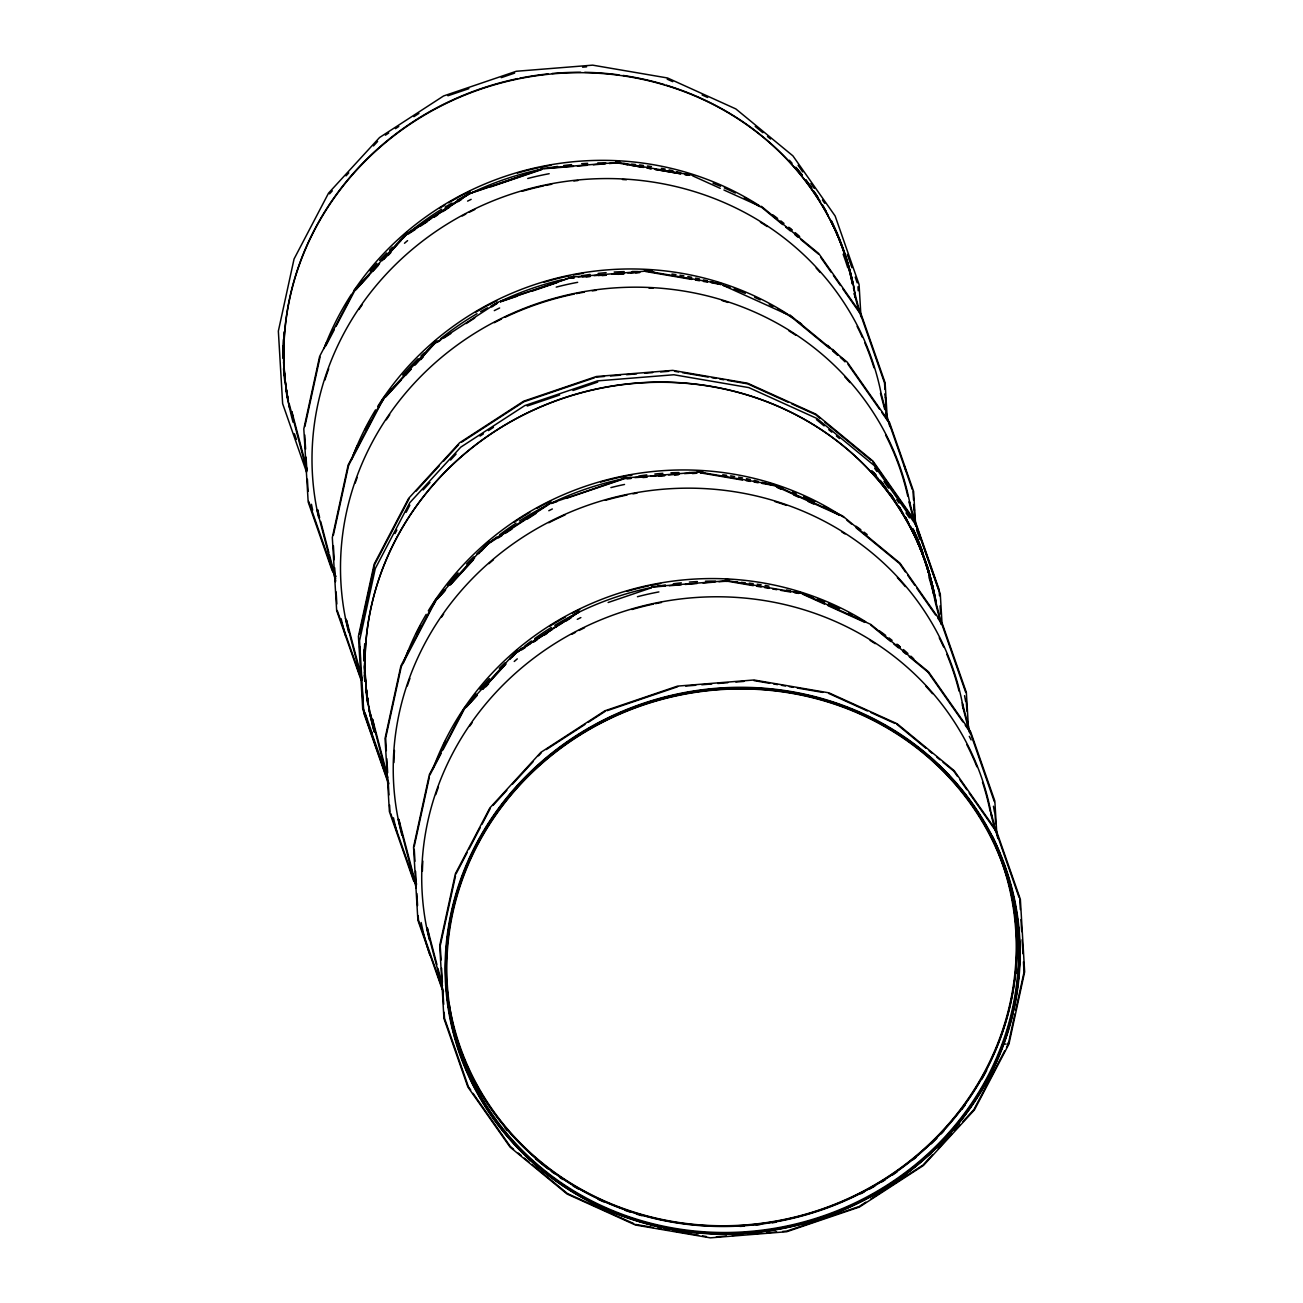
<?xml version="1.0" encoding="UTF-8"?>
<svg xmlns="http://www.w3.org/2000/svg" width="1303" height="1303" viewBox="0 0 1303 1303"><rect width="100%" height="100%" fill="white"/><g stroke="black" fill="none" stroke-linecap="round" stroke-linejoin="round"><path stroke-width="1.5" d="M304.886 426.488L320.082 356.957M333.389 535.11L348.569 465.578M359.53 633.926L374.71 564.427L409.126 498.707M414.175 846.706L429.355 777.158M440.316 945.506L455.496 876.023M1014.874 1014.011L1008.375 1043.801L1006.502 1047.351M1015.737 1010.053L1023.979 972.331L1023.458 961.809M429.795 775.187L441.098 753.476M354.123 290.504L319.642 356.354L303.811 428.915L308.176 502.013L332.118 570.567L336.076 576.431M325.799 345.898L334.171 329.92M336.027 326.369L354.628 290.846M382.626 399.125L348.145 464.976L332.314 537.536L336.663 610.635L361.078 680.085M348.699 465.187L383.131 399.467M394.988 533.578L396.845 530.028M406.129 512.307L409.842 505.206M435.349 600.113L400.868 665.947L385.036 738.524L389.402 811.622L413.344 880.176L416.129 884.379M435.853 600.455L401.291 666.566L385.672 738.084L386.356 750.626M463.852 708.734L429.371 774.568L413.54 847.129L417.888 920.244L442.303 989.677M442.955 749.925L464.34 709.076M455.936 874.036L467.093 852.716M468.95 849.165L480.123 827.861M481.98 824.294L490.351 808.316M1004.646 1050.902L973.944 1109.521L962.95 1121.508M329.545 193.838L332.298 190.841M346.028 175.872L348.764 172.876M373.472 145.936L377.593 141.457M354.335 290.227L405.249 234.703L469.178 193.219M354.823 290.585L379.548 263.629M382.284 260.633L397.399 244.166M401.519 239.671L405.64 235.175L420.755 225.37M356.485 289.119L368.716 275.78M373.016 271.089L378.456 265.161M383.88 259.248L401.357 240.208M402.888 238.53L406.959 234.084M388.18 255.453L390.9 252.489M382.821 398.848L433.752 343.324M386.063 396.21L410.787 369.254M414.908 364.759L430.023 348.292M385.232 397.464L401.291 379.955M405.591 375.264L411.015 369.352M415.087 364.905L433.932 344.383M420.755 359.628L423.459 356.664M415.999 491.215L439.388 465.725M443.509 461.213L458.64 444.714M423.133 489.961L429.99 482.485M450.577 460.04L456.083 454.047M435.56 599.836L486.475 544.312L550.403 502.811M436.049 600.194L445.659 589.705M451.147 583.711L474.504 558.254M478.624 553.759L486.866 544.784L551.071 502.958M437.71 598.729L440.43 595.764M440.675 595.487L444.746 591.041M450.17 585.128L473.25 559.964M481.393 551.088L488.185 543.693M464.047 708.457L514.962 652.933L578.89 611.433M464.536 708.799L476.898 695.33M482.403 689.336L505.743 663.879M509.864 659.383L515.353 653.406L530.468 643.584M466.197 707.35L477.321 695.232M482.745 689.303L505.825 664.155M512.6 656.745L516.672 652.314M485.921 686.746L488.625 683.782M493.104 805.319L506.851 790.318M512.356 784.325L532.992 761.832M538.497 755.821L541.25 752.825M932.687 1154.507L923.061 1165.012L870.925 1198.841M938.176 1148.513L951.939 1133.512M954.692 1130.515L960.197 1124.522M385.379 135.186L388.734 133.004M395.444 128.655L398.799 126.472M413.898 116.667L418.931 113.41M406.585 234.41L469.846 193.349L541.673 168.95M424.11 223.188L430.821 218.823M434.176 216.64L469.438 193.756M408.67 233.774L415.51 229.344M420.625 226.022L427.449 221.591M434.274 217.161L437.694 214.946M442.808 211.623L449.633 207.177M458.167 201.639L461.588 199.424M434.143 343.797L498.349 301.97M437.173 342.396L440.593 340.181M443.997 337.966L450.822 333.535M466.181 323.567L474.715 318.013M491.785 306.938L496.899 303.615M461.702 442.124L523.92 401.747L594.543 377.756M480.025 436.082L483.38 433.899M488.413 430.625L493.446 427.368M498.43 537.846L501.85 535.631M505.255 533.399L512.079 528.969M527.438 519.001L535.973 513.463M516.297 652.64L556.267 626.71M559.59 624.544L579.574 611.579M533.823 641.418L552.293 629.414M555.648 627.248L579.167 611.987M521.803 649.79L525.223 647.575M533.758 642.021L537.162 639.806M544.002 635.375L547.407 633.16M566.186 620.977L571.3 617.655M546.283 749.551L584.966 724.452M588.321 722.269L605.146 711.357M865.892 1202.115L859.166 1206.48L786.621 1231.123L782.614 1231.449M447.923 95.77L468.868 88.653M501.264 77.659L514.604 73.115M469.536 193.707L541.853 169.162A292.035 275.633 -14.7 0 0 457.255 200.141M490.873 186.85L541.804 169.537M500.238 301.319L570.177 277.572L574.151 277.246M499.929 301.693L570.339 277.783L574.346 277.458M500.499 301.873L517.47 296.107M532.569 290.976L557.098 282.653M527.243 406.015L559.622 395.021M572.962 390.493L597.719 382.088M550.762 503.316L623.078 478.755M551.332 503.495L557 501.574M566.43 498.365L623.029 479.146M608.126 602.507L651.516 587.767M607.051 710.705L677.674 686.714M582.588 67.17L586.594 66.844M541.722 168.559L617.883 162.452M543.66 168.787L573.467 166.393M577.441 166.084L587.376 165.286M593.337 164.797L605.26 163.852M609.234 163.526L617.182 162.891L642.965 167.321M570.225 277.181L646.369 271.073M578.125 276.936L590.047 275.975M594.021 275.65L605.944 274.705M611.905 274.216L623.828 273.272M627.802 272.946L639.708 271.985M582.343 276.806L590.34 276.171M598.354 275.536L606.351 274.884M614.348 274.249L624.349 273.435M630.343 272.962L638.356 272.311M570.307 278.158L574.265 277.848M586.155 276.887L590.129 276.578M602.019 275.617L605.993 275.291M617.883 274.347L623.844 273.874M635.734 272.913L639.708 272.588M596.448 377.104L604.478 376.469M610.504 375.981L620.537 375.183M626.548 374.694L636.581 373.896M644.61 373.244L652.64 372.593M660.67 371.958L668.683 371.306M622.948 478.168L699.108 472.061M622.899 478.559L631.075 478.12M634.822 477.598L647.07 476.833M650.718 476.328L664.628 475.204M668.602 474.895L679.075 474.259M684.498 473.608L697.072 472.826M626.987 478.836L630.961 478.51M642.851 477.549L646.825 477.24M658.715 476.279L664.66 475.807M674.579 475.009L678.554 474.699M692.43 473.575L696.388 473.266M651.451 586.79L727.595 580.682M653.389 587.018L665.312 586.057M669.286 585.747L681.208 584.786M685.183 584.461L697.089 583.5M703.05 583.027L714.972 582.066M718.947 581.757L726.895 581.122M685.704 686.062L695.737 685.264M701.763 684.775L711.796 683.977M717.806 683.489L727.84 682.691M735.869 682.039L743.899 681.404M716.389 1236.759L726.423 1235.944M732.449 1235.472L742.482 1234.658M748.492 1234.185L760.529 1233.208M766.555 1232.736L776.588 1231.921M618.045 162.435L692.821 175.27M623.909 164.064L627.834 164.732M631.76 165.4L643.552 167.419M647.477 168.103L651.402 168.771M655.328 169.439L680.866 173.82L654.953 169.374M688.717 175.172L684.792 174.488L688.896 175.205M646.956 168.006L650.946 168.69M646.532 271.057L721.325 283.891M645.506 271.496L691.681 279.412M695.427 280.064L699.548 280.764M703.408 281.432L707.415 282.116M711.324 282.784L721.145 284.461M674.661 371.322L678.602 372.007M682.544 372.674L708.115 377.056M712.041 377.74L715.982 378.407M719.907 379.092L723.849 379.759M727.774 380.427L747.45 383.799L787.989 402.171M699.255 472.044L774.047 484.863L842.259 515.76M700.232 472.826L742.449 480.058M746.163 480.693L750.3 481.41M754.144 482.061L758.167 482.761M762.092 483.429L773.868 485.449L840.109 515.451M727.758 580.666L802.55 593.484L870.746 624.381L928.485 671.778L970.702 731.96L994.824 800.987L996.811 833.757M726.732 581.105L753.264 585.65M756.685 586.236L761.115 587.001M764.666 587.604L768.982 588.337M772.663 588.972L776.832 589.689M780.644 590.34L790.628 592.051M794.521 592.718L798.609 593.435M753.932 680.589L769.666 683.293M773.591 683.961L777.533 684.645M781.458 685.313L785.4 685.997M789.325 686.665L793.266 687.332M797.208 688.017L822.779 692.398M635.62 1224.429L653.324 1227.459M657.266 1228.143L661.191 1228.81M665.133 1229.478L669.058 1230.162M672.999 1230.83L698.571 1235.211M702.512 1235.895L706.438 1236.563M1003.538 1043.54L1004.922 1043.931A5.701 1.58 20 0 0 1006.16 1044.143M667.201 79.157L672.706 81.666M702.122 94.989L707.643 97.481M692.659 175.84L720.25 188.349M723.931 190.01L760.724 206.672M722.986 285.292L787.37 314.463M791.67 403.832L815.613 414.68L820.239 418.475M777.288 487.534L780.92 489.179M793.641 494.945L799.097 497.404M808.186 501.525L813.642 504M802.371 594.07L824.441 604.071M828.122 605.732L864.915 622.394M828.675 693.408L867.358 710.933M871.055 712.611L894.998 723.458M633.779 1223.582L567.456 1193.548L532.064 1164.426M755.186 126.391L762.874 132.711M767.467 136.506L770.545 139.03M761.375 206.314L818.756 253.548L860.974 313.73L885.112 382.756L887.327 419.566M761.05 206.835L782.598 224.556M785.676 227.08L790.286 230.875M794.911 234.67L797.973 237.211M801.052 239.736L818.317 253.955M789.879 314.935L847.259 362.169L889.477 422.351L913.598 491.378L915.7 526.168M789.553 315.456L829.555 348.357M832.633 350.898L837.243 354.693M840.321 357.217L844.947 361.012M824.848 422.27L871.007 460.252M816.444 419.582L824.131 425.902M828.741 429.681L831.803 432.205M836.412 436L839.49 438.525M842.601 515.923L899.982 563.157L942.199 623.339L966.337 692.365L968.422 727.155M846.901 520.239L851.51 524.034M856.12 527.829L899.542 563.564L905.357 571.854M870.779 625.065L890.78 641.516M893.858 644.04L898.467 647.835M903.077 651.647L906.155 654.171M909.233 656.696L927.703 671.892M896.839 724.289L926.075 748.345M929.153 750.87L932.231 753.395M936.857 757.206L939.919 759.73M942.997 762.255L953.78 771.115L957.526 776.441M513.594 1149.246L510.255 1146.363L473.054 1093.347M518.219 1153.041L521.298 1155.566M524.376 1158.106L528.985 1161.901M872.554 461.523L883.287 476.784M798.087 165.286L802.729 171.898M810.841 183.479L814.326 188.43M822.454 200.01L824.766 203.317M820.646 257.277L831.102 272.18M833.431 275.503L840.402 285.438M842.732 288.761L860.175 313.6M847.976 364.237L879.362 408.979M881.691 412.285L888.939 422.628M885.617 480.09L892.588 490.026M894.917 493.348L914.673 521.509M874.671 468.282L876.984 471.588M883.955 481.507L888.597 488.12M896.708 499.7L899.037 503.007M905.992 512.926L909.478 517.877M907.67 575.16L914.657 585.096M916.97 588.419L935.57 614.935M937.899 618.241L941.841 624.072L965.735 692.479M928.029 672.185L962.917 721.895M965.23 725.201L969.888 731.83M959.855 779.748L966.826 789.699M969.155 793.006L995.899 831.119L1019.109 897.555M416.667 884.085L414.061 880.372M470.725 1090.041L468.396 1086.718L444.535 1018.376L444.176 1012.333M361.615 679.791L361.159 678.928M970.165 732.237L994.303 801.589M332.835 570.763L308.697 501.411M847.292 254.443L851.918 267.701M855.224 277.164L857.211 282.849M860.615 314.463L884.509 382.887L884.949 389.402M889.118 423.084L912.344 489.602M915.341 523.399L938.551 589.852M916.595 529.93L919.902 539.409M294.413 433.736L296.4 439.42M303.68 460.252L306.987 469.731M306.563 472.158L282.637 403.669L278.353 331.109L294.055 258.988L328.551 193.121L379.548 137.532L443.574 95.966L516.265 71.274L592.653 65.15L667.559 77.985L735.853 108.931L792.908 155.855L835.142 216.005L859.068 284.51L860.974 316.743L853.416 287.8M337.265 610.521L360.491 677.023M365.052 713.018L372.332 733.866M363.309 708.767L366.615 718.262M371.257 731.553L386.519 775.22M386.633 777.386L362.706 708.897L358.423 636.336L374.14 564.215L408.637 498.365L459.617 442.759L523.643 401.194L596.334 376.518L672.739 370.378L747.629 383.229L815.939 414.159L872.977 461.083L915.227 521.233L939.154 589.738L939.496 595.78M387.773 781.767L363.846 713.262L359.563 640.718L375.28 568.58L409.777 502.73L460.773 447.141L524.8 405.575L597.474 380.883L673.879 374.759L748.785 387.594L817.079 418.54L874.134 465.464L916.367 525.614L940.294 594.103L942.085 624.332M390.656 813.398L413.882 879.916M442.385 988.537L418.491 920.113L418.182 915.602M889.835 426.602L881.072 393.197A288.044 271.871 -14.7 0 0 541.527 185.759A288.044 271.871 -14.7 0 0 318.698 517.682M909.559 501.818L915.667 525.06M934.642 597.409L941.76 624.528M962.298 702.789L970.54 734.24M997.903 838.546L990.785 811.411A288.044 271.871 -14.7 0 0 649.138 604.445A288.044 271.871 -14.7 0 0 429.371 939.854M858.84 310.814L854.231 293.289A287.442 271.285 -14.7 0 1 854.996 297.231M880.47 393.311L884.607 409.028M885.633 412.97L887.701 420.82M908.973 501.932L913.517 519.278M941.075 624.316L935.456 602.882A287.442 271.285 -14.7 0 0 928.974 577.376M962.217 704.874L969.432 732.4M990.703 813.463L995.248 830.809M306.677 468.086L291.856 411.585A287.442 271.285 -14.7 0 0 293.045 417.514M319.642 517.535L317.574 509.668A287.442 271.285 -14.7 0 0 318.404 513.594M320.668 521.461L328.926 552.912M329.447 554.883L335.637 578.467M346.582 620.228L361.762 678.049M387.903 777.696L372.56 719.24A287.442 271.285 -14.7 0 0 373.814 725.152M416.341 886.105L398.799 819.278A287.442 271.285 -14.7 0 0 400.054 825.174M436.912 964.529L427.303 927.899A287.442 271.285 -14.7 0 0 428.557 933.795M437.922 968.39L442.483 985.736M289.347 404.402L306.628 470.269M316.987 509.799L335.555 580.552M345.49 618.42L361.745 680.41M370.557 714.011L388.864 783.754M398.213 819.408L416.26 888.19M426.716 928.013L443.476 991.958M913.012 491.492L913.55 500.043M389.988 811.508L389.564 804.977M1019.777 899.461L1020.363 909.51M1020.966 919.576L1021.666 931.645M1022.138 939.691L1022.969 953.763M994.906 811.655L995.606 823.74M966.158 699.011L966.875 711.096M967.477 721.145L967.836 727.188M940.098 605.862L940.571 613.925M914.038 508.089L914.739 520.174M885.421 397.464L886.138 409.533M857.993 286.758L858.221 290.764M859.296 308.827L859.54 312.85M440.251 945.978L441.082 960.05M441.554 968.096L442.385 982.169M442.873 990.215L443.704 1004.304M414.256 849.198L414.973 861.267M415.559 871.332L416.276 883.401M416.862 893.467L417.579 905.536M386.828 758.688L387.659 772.777M388.261 782.826L388.962 794.911M359.628 646.418L360.328 658.487M360.931 668.553L361.517 678.602M362.12 688.652L362.837 700.721M333.389 545.631L334.219 559.704M334.692 567.766L335.522 581.855M336.125 591.904L336.842 603.989M304.772 434.99L305.602 449.079M306.075 457.125L306.905 471.214M307.394 479.26L308.094 491.345M843.155 254.248A287.442 271.285 -14.7 0 1 847.748 267.767M347.787 626.173A287.442 271.285 -14.7 0 1 346.484 620.261M355.198 483.087A287.442 271.285 -14.7 0 1 357.185 477.468M386.323 419.794A287.442 271.285 -14.7 0 1 389.727 414.761M494.293 322.704A287.442 271.285 -14.7 0 1 501.476 319.04M505.092 317.297A287.442 271.285 -14.7 0 1 574.314 294.038M576.284 293.631A287.442 271.285 -14.7 0 1 584.233 292.165M592.246 290.895A287.442 271.285 -14.7 0 1 596.285 290.325M648.975 288.044A287.442 271.285 -14.7 0 1 652.966 288.256M722.155 300.602A287.442 271.285 -14.7 0 1 727.986 302.443M788.901 330.832A287.442 271.285 -14.7 0 1 795.677 335.164M844.653 376.697A287.442 271.285 -14.7 0 1 849.963 382.577M885.6 435.055A287.442 271.285 -14.7 0 1 907.719 496.036M913.582 504.489A292.035 275.633 -14.7 0 1 914.462 510.434M345.702 636.19A292.035 275.633 -14.7 0 1 341.158 618.746M494.293 310.635A292.035 275.633 -14.7 0 1 499.635 307.98M556.218 287.116A292.035 275.633 -14.7 0 1 577.669 282.328M904.249 465.643A292.035 275.633 -14.7 0 1 906.041 471.409M324.838 380.167A287.442 271.285 -14.7 0 1 328.682 368.83M358.944 309.479A287.442 271.285 -14.7 0 1 362.381 304.479M462.223 215.989A287.442 271.285 -14.7 0 1 465.79 214.083M469.373 212.226A287.442 271.285 -14.7 0 1 474.781 209.539M522.194 191.28A287.442 271.285 -14.7 0 1 543.84 185.824M545.81 185.417A287.442 271.285 -14.7 0 1 551.739 184.244M573.857 180.97A287.442 271.285 -14.7 0 1 577.913 180.547M622.476 179.521A287.442 271.285 -14.7 0 1 626.466 179.749M760.415 222.21A287.442 271.285 -14.7 0 1 767.174 226.543M816.167 268.06A287.442 271.285 -14.7 0 1 820.141 272.457M857.113 326.418A287.442 271.285 -14.7 0 1 862.391 337.33M864.85 342.917A287.442 271.285 -14.7 0 1 873.987 367.788M884.753 393.897A292.035 275.633 -14.7 0 1 885.389 397.838M312.671 510.124A292.035 275.633 -14.7 0 1 311.433 504.294M404.5 243.254A292.035 275.633 -14.7 0 1 407.578 240.632M467.582 201.118A292.035 275.633 -14.7 0 1 471.149 199.359M527.715 178.495A292.035 275.633 -14.7 0 1 549.182 173.706M289.559 408.051A288.549 272.343 -14.7 0 1 517.845 78.587M519.832 78.18A288.549 272.343 -14.7 0 1 548.042 73.913M552.13 73.505A288.549 272.343 -14.7 0 1 580.682 72.284M584.738 72.316A288.549 272.343 -14.7 0 1 618.99 74.89M623.013 75.444A288.549 272.343 -14.7 0 1 664.367 84.597M666.273 85.167A288.549 272.343 -14.7 0 1 853.807 287.279M293.061 422.253A288.549 272.343 -14.7 0 1 512.682 80.118A288.549 272.343 -14.7 0 1 855.371 295.634M324.024 348.585A288.044 271.871 -14.7 0 1 351.435 294.364M353.667 290.976A288.044 271.871 -14.7 0 1 759.372 205.662M772.712 214.783A288.044 271.871 -14.7 0 1 777.598 218.415M780.806 220.891A288.044 271.871 -14.7 0 1 783.983 223.432M788.657 227.308A288.044 271.871 -14.7 0 1 791.719 229.947M796.231 233.986A288.044 271.871 -14.7 0 1 799.195 236.723M348.65 632.216A288.044 271.871 -14.7 0 1 568.955 294.608A288.044 271.871 -14.7 0 1 910.325 505.776M288.419 400.917A288.044 271.871 -14.7 0 1 284.087 331.939M789.39 160.269A288.044 271.871 -14.7 0 1 792.045 163.217M795.97 167.729A288.044 271.871 -14.7 0 1 802.273 175.465M805.922 180.221A288.044 271.871 -14.7 0 1 811.769 188.349M815.124 193.333A288.044 271.871 -14.7 0 1 820.434 201.77M823.447 206.9A288.044 271.871 -14.7 0 1 828.187 215.549M830.907 220.891A288.044 271.871 -14.7 0 1 852.504 284.315M353.276 455.024A292.035 275.633 -14.7 0 1 357.185 445.87M365.101 429.648A292.035 275.633 -14.7 0 1 369.971 420.836M378.375 407.122A292.035 275.633 -14.7 0 1 383.978 398.865M385.134 397.236A292.035 275.633 -14.7 0 1 391.112 389.174M402.676 375.052A292.035 275.633 -14.7 0 1 418.084 358.716M421.016 355.866A292.035 275.633 -14.7 0 1 423.98 353.08M431.537 346.289A292.035 275.633 -14.7 0 1 437.629 341.125M440.707 338.633A292.035 275.633 -14.7 0 1 477.012 313.697M480.498 311.678A292.035 275.633 -14.7 0 1 487.517 307.817M491.052 305.961A292.035 275.633 -14.7 0 1 498.169 302.394M499.961 301.53A292.035 275.633 -14.7 0 1 562.538 279.608M570.339 277.881A292.035 275.633 -14.7 0 1 574.248 277.099M582.115 275.682A292.035 275.633 -14.7 0 1 590.064 274.461M598.077 273.451A292.035 275.633 -14.7 0 1 606.107 272.653M614.169 272.05A292.035 275.633 -14.7 0 1 624.235 271.61M632.248 271.496A292.035 275.633 -14.7 0 1 638.242 271.545M650.148 272.001A292.035 275.633 -14.7 0 1 654.106 272.246M671.99 274.053A292.035 275.633 -14.7 0 1 675.964 274.591M679.922 275.194A292.035 275.633 -14.7 0 1 683.88 275.845M687.821 276.545A292.035 275.633 -14.7 0 1 691.746 277.295M695.655 278.109A292.035 275.633 -14.7 0 1 699.548 278.956M703.425 279.868A292.035 275.633 -14.7 0 1 707.285 280.829M711.112 281.823A292.035 275.633 -14.7 0 1 720.559 284.543M722.481 285.145A292.035 275.633 -14.7 0 1 730.136 287.654M733.964 289.005A292.035 275.633 -14.7 0 1 745.316 293.354M754.665 297.345A292.035 275.633 -14.7 0 1 760.186 299.902M769.242 304.397A292.035 275.633 -14.7 0 1 772.809 306.27M778.086 309.169A292.035 275.633 -14.7 0 1 784.976 313.192M788.364 315.261A292.035 275.633 -14.7 0 1 793.397 318.453M796.703 320.652A292.035 275.633 -14.7 0 1 801.638 324.04M832.536 349.269A292.035 275.633 -14.7 0 1 838.204 354.791M840.972 357.592A292.035 275.633 -14.7 0 1 845.012 361.859M383.815 398.229A287.442 271.285 -14.7 0 1 386.111 394.907M432.922 343.161A287.442 271.285 -14.7 0 1 435.935 340.572M475.367 312.443A287.442 271.285 -14.7 0 1 496.704 300.846M543.97 282.279A287.442 271.285 -14.7 0 1 569.541 275.829M573.483 275.047A287.442 271.285 -14.7 0 1 583.451 273.288M644.187 269.835A287.442 271.285 -14.7 0 1 652.2 270.307M717.383 282.393A287.442 271.285 -14.7 0 1 721.276 283.614M784.129 312.622A287.442 271.285 -14.7 0 1 787.533 314.772M287.898 400.884A288.549 272.343 -14.7 0 1 286.106 390.916M284.706 380.834A288.549 272.343 -14.7 0 1 283.533 368.586M283.012 358.341A288.549 272.343 -14.7 0 1 282.93 346.044M831.33 220.549A288.549 272.343 -14.7 0 1 852.96 284.07M368.163 703.131A288.044 271.871 -14.7 0 1 366.078 689.059M365.247 680.932A288.044 271.871 -14.7 0 1 364.4 666.615M364.286 660.474A288.044 271.871 -14.7 0 1 364.677 644.154M905.276 516.786A288.044 271.871 -14.7 0 1 907.181 520.239M911.758 529.067A288.044 271.871 -14.7 0 1 933.355 592.474M324.789 346.419A292.035 275.633 -14.7 0 1 326.304 342.738M355.475 290.243A292.035 275.633 -14.7 0 1 362.609 280.552M370.215 271.073A292.035 275.633 -14.7 0 1 376.876 263.369M379.629 260.356A292.035 275.633 -14.7 0 1 386.698 252.977M389.581 250.095A292.035 275.633 -14.7 0 1 392.512 247.244M399.988 240.355A292.035 275.633 -14.7 0 1 441.619 209.229M445.056 207.128A292.035 275.633 -14.7 0 1 451.994 203.056M547.716 168.103A292.035 275.633 -14.7 0 1 557.586 166.426M563.564 165.579A292.035 275.633 -14.7 0 1 571.577 164.618M581.643 163.706A292.035 275.633 -14.7 0 1 587.686 163.315M597.751 162.94A292.035 275.633 -14.7 0 1 605.765 162.875M613.729 163.022A292.035 275.633 -14.7 0 1 617.687 163.168M623.632 163.494A292.035 275.633 -14.7 0 1 627.606 163.771M631.58 164.113A292.035 275.633 -14.7 0 1 635.555 164.487M639.529 164.927A292.035 275.633 -14.7 0 1 643.503 165.432M647.461 165.97A292.035 275.633 -14.7 0 1 651.435 166.572M661.289 168.299A292.035 275.633 -14.7 0 1 665.214 169.081M669.123 169.911A292.035 275.633 -14.7 0 1 672.999 170.791M676.86 171.719A292.035 275.633 -14.7 0 1 680.703 172.696M684.515 173.722A292.035 275.633 -14.7 0 1 688.293 174.797M713.05 183.218A292.035 275.633 -14.7 0 1 720.575 186.296M724.305 187.893A292.035 275.633 -14.7 0 1 735.332 193.039M744.306 197.649A292.035 275.633 -14.7 0 1 749.583 200.548M753.053 202.535A292.035 275.633 -14.7 0 1 759.877 206.64M789.081 227.504A292.035 275.633 -14.7 0 1 792.159 230.045M795.188 232.634A292.035 275.633 -14.7 0 1 799.667 236.609M355.312 289.592A287.442 271.285 -14.7 0 1 357.608 286.285M404.419 234.54A287.442 271.285 -14.7 0 1 407.448 231.95M439.958 208.073A287.442 271.285 -14.7 0 1 445.137 204.864M448.623 202.779A287.442 271.285 -14.7 0 1 470.008 191.329M517.421 173.087A287.442 271.285 -14.7 0 1 539.067 167.615M541.038 167.207A287.442 271.285 -14.7 0 1 550.957 165.334M615.7 161.214A287.442 271.285 -14.7 0 1 619.691 161.425M755.642 204.001A287.442 271.285 -14.7 0 1 759.03 206.135M351.826 459.079A288.044 271.871 -14.7 0 1 375.573 409.859M377.723 406.406A288.044 271.871 -14.7 0 1 787.875 314.284M827.682 345.344A288.044 271.871 -14.7 0 1 830.581 348.113M833.431 350.93A288.044 271.871 -14.7 0 1 837.617 355.214M288.289 400.363A288.044 271.871 -14.7 0 1 285.601 384.401M285.096 380.346A288.044 271.871 -14.7 0 1 283.565 361.99M283.419 357.902A288.044 271.871 -14.7 0 1 283.484 339.497M795.824 167.175A288.044 271.871 -14.7 0 1 802.127 174.911M805.791 179.684A288.044 271.871 -14.7 0 1 811.622 187.811M813.87 191.118A288.044 271.871 -14.7 0 1 818.203 197.828M822.323 204.636A288.044 271.871 -14.7 0 1 826.2 211.526M830.76 220.337A288.044 271.871 -14.7 0 1 852.357 283.761M368.293 703.685A288.044 271.871 -14.7 0 1 365.996 687.593M365.394 681.485A288.044 271.871 -14.7 0 1 364.482 665.116M364.433 661.028A288.044 271.871 -14.7 0 1 364.824 644.708M880.779 481.051A288.044 271.871 -14.7 0 1 883.271 484.179M890.47 493.788A288.044 271.871 -14.7 0 1 892.767 497.078M899.347 507.095A288.044 271.871 -14.7 0 1 901.432 510.483M905.422 517.34A288.044 271.871 -14.7 0 1 909.185 524.262M911.905 529.604A288.044 271.871 -14.7 0 1 933.502 593.028M367.739 703.555A288.549 272.343 -14.7 0 1 366.762 697.545M364.84 681.322A288.549 272.343 -14.7 0 1 364.368 675.182M363.863 660.816A288.549 272.343 -14.7 0 1 363.928 652.624M912.295 529.181A288.549 272.343 -14.7 0 1 933.925 592.702M913.126 529.23A288.549 272.343 -14.7 0 1 921.856 549.915M927.085 565.453A288.549 272.343 -14.7 0 1 929.821 575.291M913.077 529.034A288.549 272.343 -14.7 0 1 923.208 553.58M927.019 565.258A288.549 272.343 -14.7 0 1 929.772 575.095M1010.737 888.483A287.442 271.285 -14.7 0 1 1012.04 894.395M1016.47 969.171A287.442 271.285 -14.7 0 1 1016.096 973.097M986.68 1070.366A287.442 271.285 -14.7 0 1 981.794 1079.291M965.36 1104.749A287.442 271.285 -14.7 0 1 961.826 1109.505M943.877 1130.955A287.442 271.285 -14.7 0 1 941.124 1133.887M936.922 1138.219A287.442 271.285 -14.7 0 1 931.189 1143.855M916.286 1157.162A287.442 271.285 -14.7 0 1 913.208 1159.686M897.115 1171.837A287.442 271.285 -14.7 0 1 892.115 1175.29M885.307 1179.752A287.442 271.285 -14.7 0 1 881.854 1181.902M874.867 1186.072A287.442 271.285 -14.7 0 1 869.573 1189.069M864.231 1191.952A287.442 271.285 -14.7 0 1 860.648 1193.809M776.295 1222.149A287.442 271.285 -14.7 0 1 772.304 1222.833M760.219 1224.576A287.442 271.285 -14.7 0 1 756.163 1225.064M743.964 1226.156A287.442 271.285 -14.7 0 1 739.892 1226.416M642.07 1215.748A287.442 271.285 -14.7 0 1 636.369 1214.054M630.538 1212.213A287.442 271.285 -14.7 0 1 624.74 1210.226M603.761 1201.887A287.442 271.285 -14.7 0 1 598.158 1199.33M578.271 1188.987A287.442 271.285 -14.7 0 1 573.043 1185.925M562.863 1179.492A287.442 271.285 -14.7 0 1 559.508 1177.244M554.557 1173.759A287.442 271.285 -14.7 0 1 551.283 1171.381M548.042 1168.954A287.442 271.285 -14.7 0 1 535.468 1158.774M507.274 1130.581A287.442 271.285 -14.7 0 1 504.701 1127.535M472.924 1079.601A287.442 271.285 -14.7 0 1 460.643 1051.749M992.658 836.721A287.442 271.285 -14.7 0 1 999.906 853.514M1012.561 900.226A286.839 270.715 -14.7 0 1 709.549 1225.846M707.562 1225.748A286.839 270.715 -14.7 0 1 450.105 1012.398M991.176 834.946A286.839 270.715 -14.7 0 1 1011.796 896.285M1008.115 1042.856A5.701 1.58 20 0 1 1007.952 1044.078M991.567 837.259A287.442 271.285 -14.7 0 1 1015.135 908.272M1018.49 969.155A287.442 271.285 -14.7 0 1 1017.855 977.103M474.487 1085.578A287.442 271.285 -14.7 0 1 471.784 1080.171M462.923 1059.648A287.442 271.285 -14.7 0 1 451.522 1020.672M450.366 1014.76A287.442 271.285 -14.7 0 1 448.46 1002.756M447.287 992.642A287.442 271.285 -14.7 0 1 446.424 980.41M446.147 970.198A287.442 271.285 -14.7 0 1 446.343 957.966M449.551 926.221A287.442 271.285 -14.7 0 1 450.968 918.338M451.766 914.413A287.442 271.285 -14.7 0 1 453.542 906.579M454.519 902.686A287.442 271.285 -14.7 0 1 466.588 866.707M468.152 862.993A287.442 271.285 -14.7 0 1 475.953 846.51M480.774 837.552A287.442 271.285 -14.7 0 1 494.782 815.173M495.938 813.528A287.442 271.285 -14.7 0 1 499.375 808.723M505.385 800.84A287.442 271.285 -14.7 0 1 529.49 774.015M535.305 768.461A287.442 271.285 -14.7 0 1 541.234 763.086M548.824 756.636A287.442 271.285 -14.7 0 1 564.802 744.388M569.786 740.918A287.442 271.285 -14.7 0 1 576.561 736.423M579.998 734.24A287.442 271.285 -14.7 0 1 588.695 728.996M592.23 726.976A287.442 271.285 -14.7 0 1 599.347 723.116M602.931 721.259A287.442 271.285 -14.7 0 1 608.322 718.572M610.13 717.709A287.442 271.285 -14.7 0 1 677.381 694.857M679.352 694.45A287.442 271.285 -14.7 0 1 687.284 692.919M695.281 691.6A287.442 271.285 -14.7 0 1 703.343 690.476M711.471 689.58A287.442 271.285 -14.7 0 1 719.598 688.896M727.742 688.44A287.442 271.285 -14.7 0 1 735.869 688.196M743.964 688.179A287.442 271.285 -14.7 0 1 752.01 688.375M756.017 688.554A287.442 271.285 -14.7 0 1 766.034 689.238M770.057 689.596A287.442 271.285 -14.7 0 1 774.08 690.02M778.086 690.509A287.442 271.285 -14.7 0 1 782.109 691.03M786.116 691.632A287.442 271.285 -14.7 0 1 790.107 692.268M794.097 692.968A287.442 271.285 -14.7 0 1 798.071 693.717M802.029 694.532A287.442 271.285 -14.7 0 1 819.587 698.783M823.415 699.874A287.442 271.285 -14.7 0 1 827.21 701.014M829.148 701.617A287.442 271.285 -14.7 0 1 848.448 708.409M852.26 709.94A287.442 271.285 -14.7 0 1 874.59 720.266M878.206 722.155A287.442 271.285 -14.7 0 1 910.667 742.482M917.133 747.336A287.442 271.285 -14.7 0 1 920.325 749.844M925.016 753.688A287.442 271.285 -14.7 0 1 928.094 756.294M931.14 758.949A287.442 271.285 -14.7 0 1 935.603 763.004M938.535 765.757A287.442 271.285 -14.7 0 1 942.818 769.959M945.62 772.793A287.442 271.285 -14.7 0 1 956.304 784.487M958.878 787.517A287.442 271.285 -14.7 0 1 966.337 796.882M968.732 800.091A287.442 271.285 -14.7 0 1 975.605 809.896M977.804 813.219A287.442 271.285 -14.7 0 1 990.655 835.467M401.894 835.158A288.044 271.871 -14.7 0 1 621.678 495.596A288.044 271.871 -14.7 0 1 963.406 708.734M370.899 716.438A288.044 271.871 -14.7 0 1 370.052 712.497M369.645 710.526A288.044 271.871 -14.7 0 1 368.896 706.568M368.195 702.578A288.044 271.871 -14.7 0 1 365.801 684.401M365.459 680.329A288.044 271.871 -14.7 0 1 365.166 643.568M871.951 471.328A288.044 271.871 -14.7 0 1 878.466 478.852M881.007 481.947A288.044 271.871 -14.7 0 1 888.353 491.443M890.698 494.684A288.044 271.871 -14.7 0 1 897.441 504.603M899.575 507.975A288.044 271.871 -14.7 0 1 910.308 526.901M911.237 528.692A288.044 271.871 -14.7 0 1 933.73 593.924M422.384 871.235A287.442 271.285 -14.7 0 1 422.84 861.088M435.788 794.586A287.442 271.285 -14.7 0 1 438.394 787.061M469.813 726.032A287.442 271.285 -14.7 0 1 472.109 722.709M571.952 634.219A287.442 271.285 -14.7 0 1 575.519 632.313M579.102 630.457A287.442 271.285 -14.7 0 1 584.51 627.769M631.922 609.511A287.442 271.285 -14.7 0 1 653.569 604.055M655.539 603.647A287.442 271.285 -14.7 0 1 661.468 602.475M870.127 640.441A287.442 271.285 -14.7 0 1 875.209 643.666M925.879 686.29A287.442 271.285 -14.7 0 1 932.476 693.685M966.826 744.664A287.442 271.285 -14.7 0 1 976.908 766.799M982.478 782.142A287.442 271.285 -14.7 0 1 990.199 811.541M993.423 806.248A292.035 275.633 -14.7 0 1 994.482 812.127M429.99 955.392A292.035 275.633 -14.7 0 1 421.146 922.524M514.229 661.484A292.035 275.633 -14.7 0 1 517.291 658.846M577.294 619.348A292.035 275.633 -14.7 0 1 580.861 617.589M637.444 596.725A292.035 275.633 -14.7 0 1 658.895 591.92M969.302 736.342A292.035 275.633 -14.7 0 1 971.093 739.909M393.897 762.597A287.442 271.285 -14.7 0 1 394.467 750.43M407.285 685.964A287.442 271.285 -14.7 0 1 409.908 678.44M441.31 617.41A287.442 271.285 -14.7 0 1 443.606 614.088M488.918 563.662A287.442 271.285 -14.7 0 1 493.446 559.753M548.807 522.747A287.442 271.285 -14.7 0 1 565.144 514.897M605.39 500.319A287.442 271.285 -14.7 0 1 627.036 495.01M632.965 493.853A287.442 271.285 -14.7 0 1 636.955 493.137M774.894 501.574A287.442 271.285 -14.7 0 1 786.523 505.401M841.64 531.803A287.442 271.285 -14.7 0 1 845.028 533.953M897.376 577.669A287.442 271.285 -14.7 0 1 905.276 586.562M939.251 637.818A287.442 271.285 -14.7 0 1 943.616 646.939M946.874 654.399A287.442 271.285 -14.7 0 1 959.041 691.111M964.546 695.672A292.035 275.633 -14.7 0 1 965.653 701.535M396.78 831.379A292.035 275.633 -14.7 0 1 393.457 817.779M548.807 510.727A292.035 275.633 -14.7 0 1 552.358 508.968M610.895 487.599A292.035 275.633 -14.7 0 1 624.528 484.455M374.222 731.651A288.549 272.343 -14.7 0 1 592.816 389.76A288.549 272.343 -14.7 0 1 936.205 603.045M910.732 526.542A288.549 272.343 -14.7 0 1 934.951 597.637M370.378 716.406A288.549 272.343 -14.7 0 1 369.124 710.493M367.658 702.529A288.549 272.343 -14.7 0 1 366.176 692.463M364.921 680.247A288.549 272.343 -14.7 0 1 364.4 672.055M364.107 659.741A288.549 272.343 -14.7 0 1 364.319 649.513M873.629 472.37A288.549 272.343 -14.7 0 1 876.251 475.367M404.565 660.067A288.044 271.871 -14.7 0 1 426.211 614.348M428.312 610.846A288.044 271.871 -14.7 0 1 843.969 517.47M991.176 813.398A288.044 271.871 -14.7 0 1 991.909 817.356M455.252 1038.377A288.044 271.871 -14.7 0 1 450.903 1020.656M931.515 758.395A288.044 271.871 -14.7 0 1 934.528 761.082M938.926 765.219A288.044 271.871 -14.7 0 1 941.808 768.004M946.027 772.256A288.044 271.871 -14.7 0 1 948.779 775.138M992.072 836.852A288.044 271.871 -14.7 0 1 994.743 842.308M1010.362 884.346A288.044 271.871 -14.7 0 1 1014.581 902.083M443.557 744.616A292.035 275.633 -14.7 0 1 445.398 741.032M471.1 700.379A292.035 275.633 -14.7 0 1 476.067 694.01M479.927 689.303A292.035 275.633 -14.7 0 1 489.358 678.586M499.31 668.325A292.035 275.633 -14.7 0 1 505.206 662.69M509.717 658.569A292.035 275.633 -14.7 0 1 515.825 653.259M517.34 651.989A292.035 275.633 -14.7 0 1 521.933 648.242M525.044 645.783A292.035 275.633 -14.7 0 1 531.396 640.962M534.637 638.617A292.035 275.633 -14.7 0 1 551.348 627.443M554.769 625.342A292.035 275.633 -14.7 0 1 651.565 587.49M657.429 586.334A292.035 275.633 -14.7 0 1 665.328 584.966M673.293 583.793A292.035 275.633 -14.7 0 1 681.306 582.832M689.352 582.083A292.035 275.633 -14.7 0 1 697.398 581.545M705.46 581.219A292.035 275.633 -14.7 0 1 715.477 581.105M723.442 581.252A292.035 275.633 -14.7 0 1 727.416 581.399M733.345 581.724A292.035 275.633 -14.7 0 1 737.319 582.001M741.293 582.343A292.035 275.633 -14.7 0 1 745.267 582.718M749.241 583.158A292.035 275.633 -14.7 0 1 753.215 583.646M757.19 584.2A292.035 275.633 -14.7 0 1 761.147 584.803M765.105 585.438A292.035 275.633 -14.7 0 1 769.047 586.155M786.589 589.95A292.035 275.633 -14.7 0 1 790.416 590.927M794.227 591.953A292.035 275.633 -14.7 0 1 798.022 593.028M807.534 595.976A292.035 275.633 -14.7 0 1 813.267 597.93M817.079 599.299A292.035 275.633 -14.7 0 1 824.669 602.198M828.431 603.729A292.035 275.633 -14.7 0 1 839.572 608.631M848.676 613.078A292.035 275.633 -14.7 0 1 852.26 614.935M857.553 617.801A292.035 275.633 -14.7 0 1 864.492 621.775M897.246 644.464A292.035 275.633 -14.7 0 1 900.34 646.988M903.402 649.562A292.035 275.633 -14.7 0 1 907.914 653.503M910.862 656.175A292.035 275.633 -14.7 0 1 913.761 658.878M514.148 652.77A287.442 271.285 -14.7 0 1 517.161 650.181M549.671 626.303A287.442 271.285 -14.7 0 1 565.404 616.987M572.538 613.176A287.442 271.285 -14.7 0 1 579.721 609.56M627.15 591.318A287.442 271.285 -14.7 0 1 648.796 585.861M650.751 585.438A287.442 271.285 -14.7 0 1 660.67 583.565M725.413 579.444A287.442 271.285 -14.7 0 1 729.419 579.656M798.609 592.002A287.442 271.285 -14.7 0 1 802.501 593.207M989.824 833.578A286.253 270.161 -14.7 0 1 813.056 1211.985A286.253 270.161 -14.7 0 1 448.949 1002.61M447.564 992.593A286.253 270.161 -14.7 0 1 446.554 982.478M445.887 970.279A286.253 270.161 -14.7 0 1 445.773 960.099M990.394 833.497A286.839 270.715 -14.7 0 1 818.333 1211.057A286.839 270.715 -14.7 0 1 450.186 1012.773M403.148 663.374A292.035 275.633 -14.7 0 1 408.311 650.523M415.983 634.203A292.035 275.633 -14.7 0 1 420.706 625.326M431.098 608.11A292.035 275.633 -14.7 0 1 435.56 601.481M439.03 596.595A292.035 275.633 -14.7 0 1 443.834 590.145M447.58 585.389A292.035 275.633 -14.7 0 1 458.102 572.978M466.49 564.036A292.035 275.633 -14.7 0 1 473.738 556.853M476.703 554.068A292.035 275.633 -14.7 0 1 487.338 544.638M490.368 542.113A292.035 275.633 -14.7 0 1 496.557 537.162M499.717 534.735A292.035 275.633 -14.7 0 1 516.069 523.171M519.441 520.972A292.035 275.633 -14.7 0 1 547.325 505.141M550.892 503.381A292.035 275.633 -14.7 0 1 630.896 477.354M638.812 476.035A292.035 275.633 -14.7 0 1 646.793 474.911M654.823 474.015A292.035 275.633 -14.7 0 1 662.869 473.315M670.915 472.826A292.035 275.633 -14.7 0 1 678.961 472.549M688.978 472.5A292.035 275.633 -14.7 0 1 696.942 472.696M700.9 472.875A292.035 275.633 -14.7 0 1 704.858 473.103M722.742 474.781A292.035 275.633 -14.7 0 1 726.716 475.302M730.674 475.872A292.035 275.633 -14.7 0 1 734.631 476.491M738.573 477.175A292.035 275.633 -14.7 0 1 742.515 477.892M746.44 478.673A292.035 275.633 -14.7 0 1 750.333 479.504M754.225 480.4A292.035 275.633 -14.7 0 1 758.085 481.328M761.929 482.305A292.035 275.633 -14.7 0 1 773.282 485.53M777.125 486.736A292.035 275.633 -14.7 0 1 782.875 488.641M792.387 492.094A292.035 275.633 -14.7 0 1 796.166 493.576M803.674 496.687A292.035 275.633 -14.7 0 1 814.733 501.753M823.757 506.313A292.035 275.633 -14.7 0 1 829.066 509.18M832.552 511.151A292.035 275.633 -14.7 0 1 839.409 515.206M855.99 526.184A292.035 275.633 -14.7 0 1 860.843 529.718M864.036 532.129A292.035 275.633 -14.7 0 1 867.179 534.588M436.538 599.201A287.442 271.285 -14.7 0 1 438.834 595.878M485.644 544.133A287.442 271.285 -14.7 0 1 488.674 541.543M514.376 522.128A287.442 271.285 -14.7 0 1 529.849 512.388M536.901 508.365A287.442 271.285 -14.7 0 1 551.234 500.938M600.602 482.126A287.442 271.285 -14.7 0 1 632.183 474.927M696.91 470.823A287.442 271.285 -14.7 0 1 702.92 471.149M770.106 483.364A287.442 271.285 -14.7 0 1 773.998 484.586M433.052 768.689A288.044 271.871 -14.7 0 1 865.697 621.743M879.15 630.652A288.044 271.871 -14.7 0 1 885.698 635.424M888.923 637.884A288.044 271.871 -14.7 0 1 892.115 640.376M896.822 644.236A288.044 271.871 -14.7 0 1 899.917 646.842M374.27 731.846A288.549 272.343 -14.7 0 1 592.865 389.955A288.549 272.343 -14.7 0 1 936.254 603.24M368.391 704.027A288.044 271.871 -14.7 0 1 365.866 685.899M365.475 681.827A288.044 271.871 -14.7 0 1 364.547 663.406M364.514 659.318A288.044 271.871 -14.7 0 1 364.905 645.05M871.805 470.79A288.044 271.871 -14.7 0 1 875.746 475.269M879.606 479.846A288.044 271.871 -14.7 0 1 885.796 487.68M889.379 492.501A288.044 271.871 -14.7 0 1 895.096 500.727M898.37 505.743A288.044 271.871 -14.7 0 1 903.533 514.229M906.465 519.392A288.044 271.871 -14.7 0 1 909.266 524.604M911.986 529.946A288.044 271.871 -14.7 0 1 933.583 593.37M439.73 945.424L443.932 1018.49L467.858 1086.995L510.092 1147.145L567.147 1194.069L635.441 1225.015L710.347 1237.85L786.735 1231.726L859.426 1207.034L923.452 1165.468L974.449 1109.879L1008.945 1044.012L1024.647 971.891L1020.363 899.331L996.437 830.842L954.203 770.692L897.164 723.768L828.855 692.821L753.948 679.987L677.56 686.111L604.869 710.803L540.843 752.368L489.847 807.958L455.366 873.808L439.73 945.424M638.047 1220.455A287.442 271.285 -14.7 0 0 1014.125 902.751A287.442 271.285 -14.7 0 0 545.876 759.6A287.442 271.285 -14.7 0 0 638.047 1220.455M637.786 1220.781A288.044 271.871 -14.7 0 0 1014.662 902.409A288.044 271.871 -14.7 0 0 545.42 758.965A288.044 271.871 -14.7 0 0 637.786 1220.781M637.623 1221.237A288.549 272.343 -14.7 0 0 1015.151 902.311A288.549 272.343 -14.7 0 0 545.094 758.607A288.549 272.343 -14.7 0 0 637.623 1221.237M637.835 1220.992A288.044 271.871 -14.7 0 0 1014.711 902.637A288.044 271.871 -14.7 0 0 545.485 759.177A288.044 271.871 -14.7 0 0 637.835 1220.992M638.177 1219.689A286.839 270.715 -14.7 0 0 1013.473 902.67A286.839 270.715 -14.7 0 0 546.201 759.812A286.839 270.715 -14.7 0 0 638.177 1219.689"/></g></svg>
